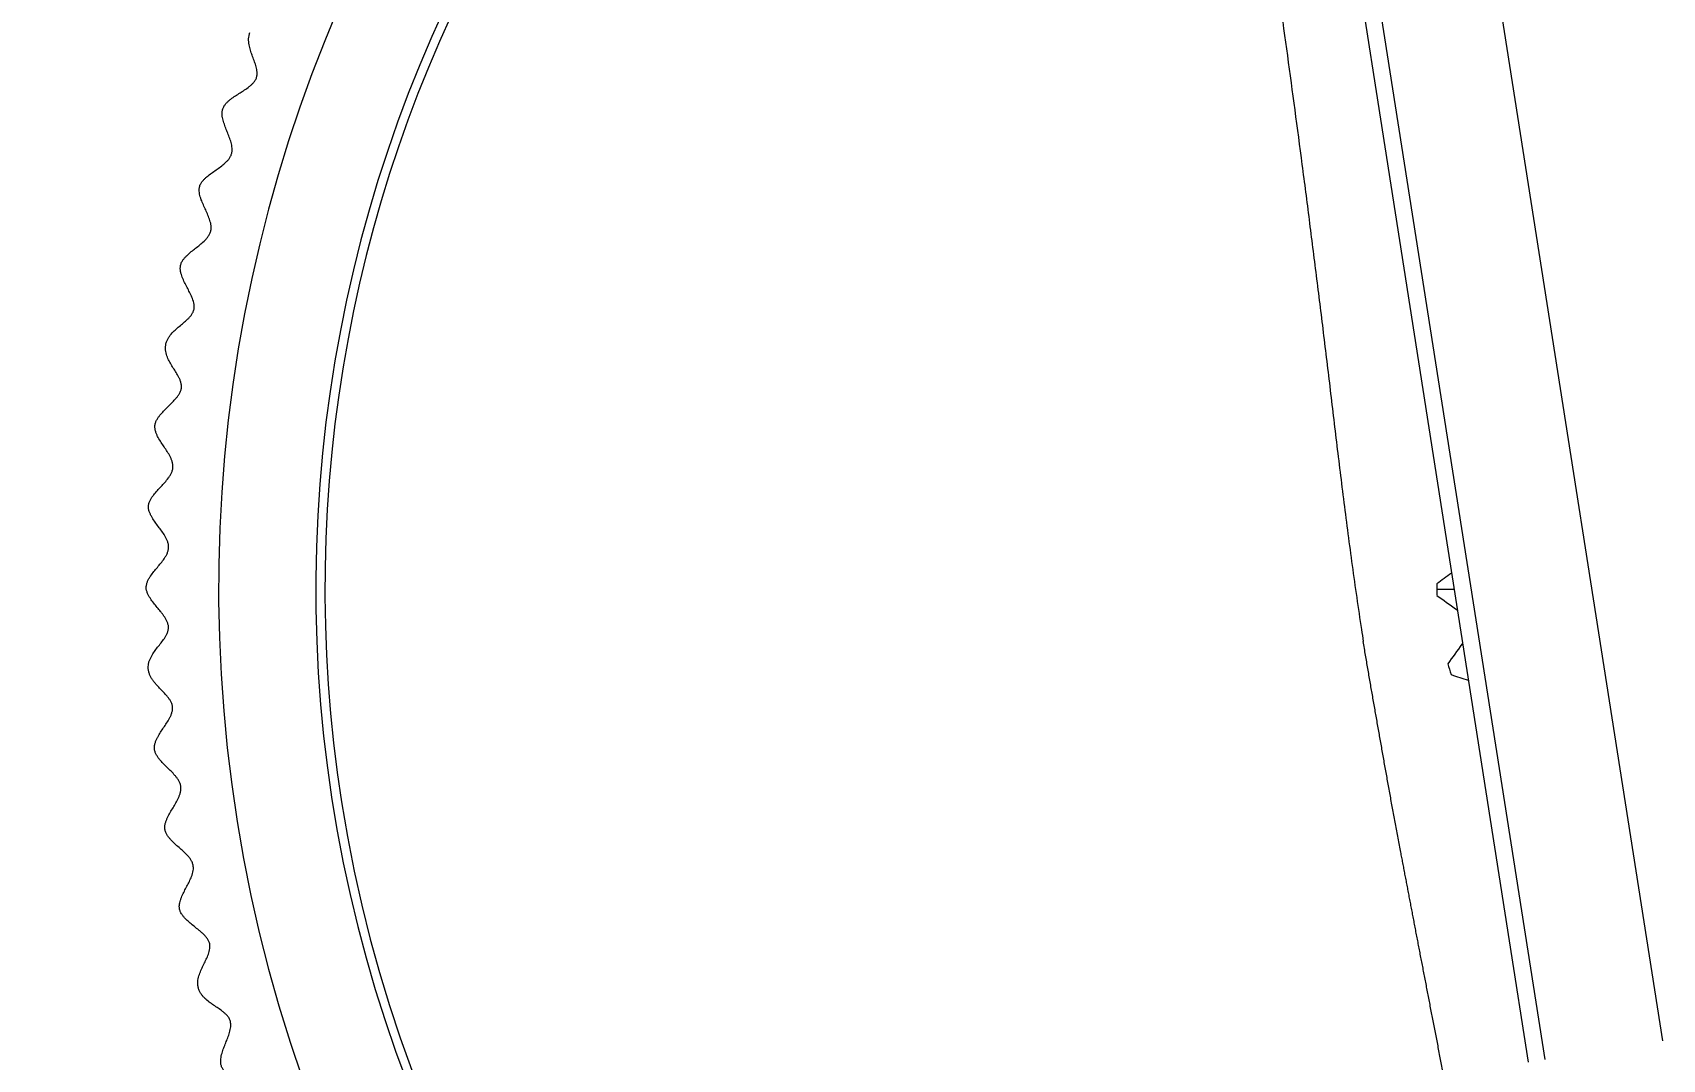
# Model space of a CAD drawing. Header units: millimetres. Extents: x -6909 to -4533, y -2578 to 782.
# Drawn here: x -4988 to -4963.97, y -1373.61 to -1358.47 of the extents above; entities that cross this region are included whole.
import ezdxf

# ---------------------------------------------------------------- set-up
doc = ezdxf.new("R2010")
doc.units = ezdxf.units.MM
doc.styles.get("Standard").update_dxf_attribs({"font": 'arial.ttf'})
doc.dimstyles.get("Standard").update_dxf_attribs({"dimtxt": 16, "dimasz": 16, "dimexe": 0.18, "dimexo": 0.0625, "dimgap": 3.5, "dimtad": 0, "dimdec": 1, "dimdsep": 46, "dimtxsty": 'Standard', "dimcen": 0.09, "dimclrd": 3, "dimclre": 3, "dimclrt": 3, "dimadec": 0, "dimazin": 0, "dimtfac": 1, "dimtdec": 1, "dimtofl": 0, "dimtmove": 0, "dimatfit": 3, "dimfxl": 1, "dimtolj": 1, "dimtzin": 0, "dimarcsym": 0})

# ---------------------------------------------------------------- blocks, each defined once
blk = doc.blocks.new('*D158')
at = {"color": 3, "lineweight": -2, "transparency": 16777216}
for p, q in [((-5035.062, -1373.323), (-5035.062, -1298.956)), ((-4902, -1393.622), (-4902, -1298.956)), ((-5035.062, -1299.136), (-5051.062, -1299.136)), ((-4918, -1299.136), (-5019.062, -1299.136))]:
    blk.add_line(p, q, dxfattribs=at)
at = {"color": 3, "lineweight": 18, "transparency": 16777216}
for points in [[(-5019.062, -1296.47), (-5019.062, -1301.803), (-5035.062, -1299.136)], [(-4918, -1296.47), (-4918, -1301.803), (-4902, -1299.136)]]:
    blk.add_solid(points, dxfattribs=at)
at = {"layer": 'Defpoints', "color": 0, "lineweight": 18, "transparency": 16777216}
for p in [(-4902, -1299.136), (-5035.062, -1373.386), (-4902, -1393.684)]:
    blk.add_point(p, dxfattribs=at)
at = {"color": 3, "lineweight": 18, "transparency": 16777216, "insert": (-5079.26, -1299.136), "char_height": 16, "attachment_point": 5}
blk.add_mtext('\\A1;133.1', dxfattribs=at)

msp = doc.modelspace()

# ---------------------------------------------------------------- linework, layer by layer
at = {"linetype": 'Continuous', "lineweight": 18}
for p, q in [((-4967.849, -1348.64), (-4963.975, -1373.338)), ((-4969.576, -1350.534), (-4965.951, -1373.648))]:
    msp.add_line(p, q, dxfattribs=at)
at = {"linetype": 'Continuous', "lineweight": 13}
for p, q in [((-4965.704, -1373.609), (-4969.329, -1350.496)), ((-4967.043, -1366.684), (-4967.3, -1366.684))]:
    msp.add_line(p, q, dxfattribs=at)
at = {"linetype": 'Continuous', "lineweight": 18}
for radius, start, end in [(21.75, 290.914, 104.914), (21.75, 104.914, 284.9124), (3.8, 178.7306, 180), (3.8, 180, 181.2694), (3.8, 196.7306, 199.2694)]:
    msp.add_arc((-4963.5, -1366.684), radius, start, end, dxfattribs=at)
at = {"linetype": 'Continuous', "lineweight": 13}
for radius, start, end in [(20.32, 112.0882, 278.914), (20.187, 112.0882, 188.914), (20.187, 188.914, 278.914)]:
    msp.add_arc((-4963.5, -1366.684), radius, start, end, dxfattribs=at)
at = {"linetype": 'Continuous', "lineweight": 18}
for points, knots in [([(-4965.527, -972.496), (-4965.525, -978.855), (-4965.381, -991.058), (-4964.772, -1008.622), (-4963.886, -1024.715), (-4962.81, -1039.416), (-4961.616, -1052.784), (-4960.368, -1064.87), (-4959.115, -1075.714), (-4957.793, -1086.218), (-4956.45, -1096.091), (-4955.149, -1105.05), (-4954.123, -1111.794), (-4953.38, -1116.523), (-4952.884, -1119.626), (-4952.484, -1122.097), (-4952.079, -1124.57), (-4951.597, -1127.476), (-4951.033, -1130.83), (-4950.384, -1134.629), (-4949.48, -1139.837), (-4948.286, -1146.553), (-4946.792, -1154.721), (-4945.172, -1163.347), (-4942.59, -1176.769), (-4938.861, -1195.43), (-4933.823, -1219.79), (-4929.131, -1242.149), (-4925.068, -1261.658), (-4921.87, -1277.241), (-4918.955, -1291.759), (-4916.346, -1305.107), (-4913.846, -1318.304), (-4911.516, -1331.073), (-4909.339, -1343.546), (-4907.56, -1354.213), (-4906.031, -1363.786), (-4904.615, -1373.024), (-4903.108, -1383.359), (-4901.468, -1395.35), (-4899.735, -1409.109), (-4897.972, -1424.713), (-4896.285, -1441.936), (-4894.804, -1460.262), (-4893.617, -1479.063), (-4892.77, -1497.949), (-4892.293, -1516.749), (-4892.219, -1533.792), (-4892.467, -1548.981), (-4892.942, -1562.292), (-4893.675, -1575.109), (-4894.638, -1586.947), (-4895.753, -1597.353), (-4896.907, -1606.053), (-4898.017, -1613.147), (-4898.94, -1618.319), (-4899.719, -1622.302), (-4900.531, -1626.175), (-4901.558, -1630.627), (-4902.868, -1635.672), (-4904.35, -1640.659), (-4905.972, -1645.297), (-4907.702, -1649.441), (-4909.399, -1652.768), (-4911.034, -1655.357), (-4912.231, -1656.904), (-4913.116, -1657.883), (-4913.839, -1658.592), (-4914.667, -1659.291), (-4915.668, -1659.96), (-4916.871, -1660.495), (-4917.776, -1660.638), (-4918.268, -1660.631)], [0, 0, 0, 0, 0.023949, 0.046088, 0.066568, 0.085487, 0.102899, 0.118833, 0.133296, 0.146286, 0.161296, 0.173638, 0.183277, 0.189363, 0.193434, 0.196311, 0.199768, 0.203866, 0.208609, 0.214, 0.220043, 0.230866, 0.24285, 0.255367, 0.268416, 0.301651, 0.337949, 0.377291, 0.402024, 0.425345, 0.446808, 0.466397, 0.484104, 0.504442, 0.52165, 0.537532, 0.549697, 0.561909, 0.576088, 0.59245, 0.611004, 0.631769, 0.654783, 0.678867, 0.702998, 0.727014, 0.750761, 0.774103, 0.791274, 0.808115, 0.824602, 0.840354, 0.854136, 0.865939, 0.87583, 0.883885, 0.888271, 0.89344, 0.901445, 0.909195, 0.918304, 0.927584, 0.93574, 0.945044, 0.952742, 0.959792, 0.963396, 0.967055, 0.971842, 0.978918, 0.988288, 1, 1, 1, 1]), ([(-4986.035, -1363.081), (-4986.033, -1363.064), (-4986.029, -1363.049), (-4986.021, -1363.027), (-4986.018, -1363.019), (-4986.012, -1363.005), (-4986.008, -1362.998), (-4985.997, -1362.977), (-4985.989, -1362.965), (-4985.973, -1362.941), (-4985.964, -1362.929), (-4985.936, -1362.896), (-4985.916, -1362.877), (-4985.876, -1362.839), (-4985.855, -1362.822), (-4985.814, -1362.787), (-4985.793, -1362.77), (-4985.752, -1362.735), (-4985.731, -1362.718), (-4985.702, -1362.689), (-4985.692, -1362.679), (-4985.673, -1362.658), (-4985.664, -1362.646), (-4985.646, -1362.622), (-4985.639, -1362.61), (-4985.629, -1362.589), (-4985.626, -1362.581), (-4985.621, -1362.566), (-4985.619, -1362.558), (-4985.616, -1362.543), (-4985.615, -1362.535), (-4985.614, -1362.519), (-4985.614, -1362.511), (-4985.616, -1362.487), (-4985.618, -1362.472), (-4985.625, -1362.443), (-4985.629, -1362.429), (-4985.638, -1362.402), (-4985.643, -1362.389), (-4985.653, -1362.363), (-4985.659, -1362.351), (-4985.671, -1362.326), (-4985.677, -1362.313), (-4985.695, -1362.277), (-4985.707, -1362.253), (-4985.732, -1362.205), (-4985.745, -1362.181), (-4985.769, -1362.132), (-4985.78, -1362.107), (-4985.795, -1362.068), (-4985.8, -1362.054), (-4985.806, -1362.034), (-4985.808, -1362.027), (-4985.812, -1362.013), (-4985.814, -1362.005), (-4985.818, -1361.983), (-4985.82, -1361.968), (-4985.82, -1361.937), (-4985.819, -1361.921), (-4985.814, -1361.897), (-4985.812, -1361.889), (-4985.806, -1361.875), (-4985.803, -1361.867), (-4985.793, -1361.846), (-4985.785, -1361.833), (-4985.768, -1361.809), (-4985.758, -1361.798), (-4985.739, -1361.777), (-4985.729, -1361.767), (-4985.699, -1361.738), (-4985.679, -1361.72), (-4985.637, -1361.686), (-4985.616, -1361.669), (-4985.574, -1361.636), (-4985.552, -1361.62), (-4985.511, -1361.586), (-4985.49, -1361.568), (-4985.46, -1361.54), (-4985.45, -1361.53), (-4985.431, -1361.509), (-4985.422, -1361.497), (-4985.409, -1361.479), (-4985.404, -1361.473), (-4985.396, -1361.46), (-4985.388, -1361.446), (-4985.382, -1361.432), (-4985.376, -1361.417), (-4985.373, -1361.409), (-4985.369, -1361.393), (-4985.368, -1361.385), (-4985.366, -1361.369), (-4985.365, -1361.361), (-4985.365, -1361.345), (-4985.365, -1361.338), (-4985.366, -1361.322), (-4985.367, -1361.314), (-4985.37, -1361.292), (-4985.373, -1361.277), (-4985.381, -1361.249), (-4985.385, -1361.236), (-4985.399, -1361.196), (-4985.409, -1361.17), (-4985.431, -1361.119), (-4985.442, -1361.094), (-4985.465, -1361.045), (-4985.477, -1361.02), (-4985.499, -1360.969), (-4985.509, -1360.944), (-4985.523, -1360.903), (-4985.527, -1360.89), (-4985.534, -1360.862), (-4985.537, -1360.847), (-4985.541, -1360.817), (-4985.542, -1360.802), (-4985.541, -1360.778), (-4985.54, -1360.77), (-4985.538, -1360.754), (-4985.536, -1360.746), (-4985.531, -1360.731), (-4985.528, -1360.723), (-4985.521, -1360.708), (-4985.518, -1360.701), (-4985.51, -1360.688), (-4985.505, -1360.681), (-4985.496, -1360.669), (-4985.492, -1360.663), (-4985.477, -1360.646), (-4985.467, -1360.635), (-4985.446, -1360.615), (-4985.436, -1360.606), (-4985.404, -1360.579), (-4985.382, -1360.562), (-4985.338, -1360.53), (-4985.315, -1360.514), (-4985.271, -1360.483), (-4985.248, -1360.467), (-4985.204, -1360.434), (-4985.183, -1360.417), (-4985.151, -1360.389), (-4985.141, -1360.379), (-4985.126, -1360.363), (-4985.121, -1360.358), (-4985.111, -1360.346), (-4985.106, -1360.34), (-4985.097, -1360.328), (-4985.093, -1360.322), (-4985.085, -1360.309), (-4985.081, -1360.302), (-4985.074, -1360.287), (-4985.07, -1360.28), (-4985.065, -1360.265), (-4985.063, -1360.257), (-4985.059, -1360.241), (-4985.058, -1360.234), (-4985.056, -1360.218), (-4985.056, -1360.21), (-4985.055, -1360.187), (-4985.056, -1360.172), (-4985.06, -1360.142), (-4985.063, -1360.128), (-4985.07, -1360.1), (-4985.073, -1360.086), (-4985.085, -1360.046), (-4985.095, -1360.02), (-4985.114, -1359.97), (-4985.124, -1359.945), (-4985.144, -1359.895), (-4985.154, -1359.869), (-4985.173, -1359.818), (-4985.182, -1359.792), (-4985.192, -1359.752), (-4985.196, -1359.738), (-4985.2, -1359.717), (-4985.201, -1359.71), (-4985.202, -1359.695), (-4985.203, -1359.687), (-4985.204, -1359.672), (-4985.204, -1359.665), (-4985.204, -1359.649), (-4985.203, -1359.641), (-4985.201, -1359.626), (-4985.199, -1359.618), (-4985.195, -1359.603), (-4985.193, -1359.595), (-4985.187, -1359.58), (-4985.183, -1359.573), (-4985.175, -1359.559), (-4985.171, -1359.552), (-4985.158, -1359.533), (-4985.149, -1359.522), (-4985.128, -1359.5), (-4985.118, -1359.49), (-4985.096, -1359.471), (-4985.086, -1359.462), (-4985.053, -1359.437), (-4985.03, -1359.422), (-4984.985, -1359.392), (-4984.962, -1359.377), (-4984.917, -1359.348), (-4984.894, -1359.334), (-4984.849, -1359.304), (-4984.826, -1359.288), (-4984.793, -1359.262), (-4984.783, -1359.253), (-4984.762, -1359.234), (-4984.751, -1359.224), (-4984.737, -1359.207), (-4984.732, -1359.201), (-4984.723, -1359.189), (-4984.718, -1359.182), (-4984.71, -1359.169), (-4984.707, -1359.162), (-4984.7, -1359.147), (-4984.697, -1359.14), (-4984.693, -1359.125), (-4984.691, -1359.117), (-4984.689, -1359.101), (-4984.688, -1359.094), (-4984.688, -1359.078), (-4984.688, -1359.071), (-4984.688, -1359.056), (-4984.689, -1359.049), (-4984.692, -1359.027), (-4984.694, -1359.013), (-4984.7, -1358.986), (-4984.704, -1358.973), (-4984.715, -1358.934), (-4984.724, -1358.909), (-4984.742, -1358.859), (-4984.752, -1358.834), (-4984.77, -1358.784), (-4984.778, -1358.758), (-4984.794, -1358.706), (-4984.801, -1358.68), (-4984.808, -1358.638), (-4984.81, -1358.624), (-4984.812, -1358.595), (-4984.813, -1358.58), (-4984.811, -1358.55), (-4984.81, -1358.535), (-4984.804, -1358.504), (-4984.799, -1358.489), (-4984.794, -1358.474)], [0, 0, 0, 0, 0.007812, 0.007812, 0.011719, 0.011719, 0.015625, 0.015625, 0.023437, 0.023437, 0.03125, 0.03125, 0.046875, 0.046875, 0.0625, 0.0625, 0.078125, 0.078125, 0.09375, 0.09375, 0.101562, 0.101562, 0.109375, 0.109375, 0.117187, 0.117187, 0.121094, 0.121094, 0.125, 0.125, 0.128906, 0.128906, 0.132812, 0.132812, 0.140625, 0.140625, 0.148437, 0.148437, 0.15625, 0.15625, 0.164062, 0.164062, 0.171875, 0.171875, 0.1875, 0.1875, 0.203125, 0.203125, 0.21875, 0.21875, 0.226562, 0.226562, 0.230469, 0.230469, 0.234375, 0.234375, 0.242187, 0.242187, 0.25, 0.25, 0.253906, 0.253906, 0.257812, 0.257812, 0.265625, 0.265625, 0.273437, 0.273437, 0.28125, 0.28125, 0.296875, 0.296875, 0.3125, 0.3125, 0.328125, 0.328125, 0.34375, 0.34375, 0.351562, 0.351562, 0.359375, 0.359375, 0.363281, 0.363281, 0.367187, 0.371094, 0.371094, 0.375, 0.375, 0.378906, 0.378906, 0.382812, 0.382812, 0.386719, 0.386719, 0.390625, 0.390625, 0.398437, 0.398437, 0.40625, 0.40625, 0.421875, 0.421875, 0.4375, 0.4375, 0.453125, 0.453125, 0.46875, 0.46875, 0.476562, 0.476562, 0.484375, 0.484375, 0.492187, 0.492187, 0.496094, 0.496094, 0.5, 0.5, 0.503906, 0.503906, 0.507812, 0.507812, 0.511719, 0.511719, 0.515625, 0.515625, 0.523437, 0.523437, 0.53125, 0.53125, 0.546875, 0.546875, 0.5625, 0.5625, 0.578125, 0.578125, 0.59375, 0.59375, 0.601562, 0.601562, 0.605469, 0.605469, 0.609375, 0.609375, 0.613281, 0.613281, 0.617187, 0.617187, 0.621094, 0.621094, 0.625, 0.625, 0.628906, 0.628906, 0.632812, 0.632812, 0.640625, 0.640625, 0.648437, 0.648437, 0.65625, 0.65625, 0.671875, 0.671875, 0.6875, 0.6875, 0.703125, 0.703125, 0.71875, 0.71875, 0.726562, 0.726562, 0.730469, 0.730469, 0.734375, 0.734375, 0.738281, 0.738281, 0.742187, 0.742187, 0.746094, 0.746094, 0.75, 0.75, 0.753906, 0.753906, 0.757812, 0.757812, 0.765625, 0.765625, 0.773437, 0.773437, 0.78125, 0.78125, 0.796875, 0.796875, 0.8125, 0.8125, 0.828125, 0.828125, 0.84375, 0.84375, 0.851562, 0.851562, 0.859375, 0.859375, 0.863281, 0.863281, 0.867187, 0.867187, 0.871094, 0.871094, 0.875, 0.875, 0.878906, 0.878906, 0.882812, 0.882812, 0.886719, 0.886719, 0.890625, 0.890625, 0.898437, 0.898437, 0.90625, 0.90625, 0.921875, 0.921875, 0.9375, 0.9375, 0.953125, 0.953125, 0.96875, 0.96875, 0.976562, 0.976562, 0.984375, 0.984375, 0.992187, 0.992187, 1, 1, 1, 1]), ([(-4986.292, -1367.845), (-4986.293, -1367.828), (-4986.292, -1367.812), (-4986.289, -1367.789), (-4986.288, -1367.781), (-4986.285, -1367.766), (-4986.283, -1367.758), (-4986.277, -1367.736), (-4986.271, -1367.722), (-4986.26, -1367.695), (-4986.253, -1367.682), (-4986.233, -1367.644), (-4986.218, -1367.62), (-4986.186, -1367.576), (-4986.17, -1367.554), (-4986.137, -1367.512), (-4986.12, -1367.491), (-4986.087, -1367.448), (-4986.07, -1367.426), (-4986.047, -1367.392), (-4986.04, -1367.38), (-4986.025, -1367.355), (-4986.019, -1367.343), (-4986.007, -1367.316), (-4986.002, -1367.301), (-4985.997, -1367.279), (-4985.995, -1367.271), (-4985.994, -1367.255), (-4985.993, -1367.247), (-4985.994, -1367.231), (-4985.994, -1367.223), (-4985.997, -1367.207), (-4985.999, -1367.2), (-4986.005, -1367.177), (-4986.01, -1367.163), (-4986.023, -1367.136), (-4986.03, -1367.123), (-4986.044, -1367.099), (-4986.052, -1367.087), (-4986.068, -1367.064), (-4986.076, -1367.053), (-4986.092, -1367.03), (-4986.101, -1367.02), (-4986.126, -1366.988), (-4986.143, -1366.967), (-4986.178, -1366.925), (-4986.195, -1366.904), (-4986.229, -1366.861), (-4986.245, -1366.839), (-4986.268, -1366.804), (-4986.275, -1366.792), (-4986.286, -1366.773), (-4986.289, -1366.767), (-4986.296, -1366.753), (-4986.299, -1366.747), (-4986.307, -1366.726), (-4986.312, -1366.712), (-4986.32, -1366.681), (-4986.322, -1366.665), (-4986.322, -1366.641), (-4986.321, -1366.633), (-4986.319, -1366.617), (-4986.317, -1366.61), (-4986.312, -1366.587), (-4986.307, -1366.573), (-4986.295, -1366.545), (-4986.288, -1366.532), (-4986.274, -1366.508), (-4986.266, -1366.496), (-4986.243, -1366.461), (-4986.226, -1366.44), (-4986.193, -1366.398), (-4986.175, -1366.377), (-4986.141, -1366.336), (-4986.124, -1366.316), (-4986.09, -1366.273), (-4986.073, -1366.252), (-4986.05, -1366.218), (-4986.042, -1366.206), (-4986.028, -1366.181), (-4986.021, -1366.169), (-4986.012, -1366.148), (-4986.009, -1366.141), (-4986.004, -1366.126), (-4985.999, -1366.112), (-4985.995, -1366.096), (-4985.993, -1366.08), (-4985.992, -1366.072), (-4985.991, -1366.056), (-4985.992, -1366.048), (-4985.993, -1366.031), (-4985.994, -1366.023), (-4985.997, -1366.008), (-4985.999, -1366), (-4986.003, -1365.985), (-4986.006, -1365.978), (-4986.014, -1365.957), (-4986.02, -1365.943), (-4986.033, -1365.917), (-4986.04, -1365.905), (-4986.061, -1365.868), (-4986.077, -1365.845), (-4986.109, -1365.8), (-4986.125, -1365.779), (-4986.158, -1365.735), (-4986.174, -1365.713), (-4986.206, -1365.668), (-4986.222, -1365.645), (-4986.243, -1365.609), (-4986.25, -1365.596), (-4986.263, -1365.57), (-4986.269, -1365.556), (-4986.279, -1365.528), (-4986.284, -1365.513), (-4986.287, -1365.489), (-4986.288, -1365.481), (-4986.289, -1365.465), (-4986.289, -1365.457), (-4986.287, -1365.441), (-4986.286, -1365.433), (-4986.283, -1365.417), (-4986.28, -1365.41), (-4986.275, -1365.395), (-4986.272, -1365.388), (-4986.266, -1365.374), (-4986.263, -1365.367), (-4986.253, -1365.347), (-4986.245, -1365.335), (-4986.229, -1365.311), (-4986.22, -1365.299), (-4986.194, -1365.266), (-4986.176, -1365.245), (-4986.14, -1365.205), (-4986.121, -1365.185), (-4986.084, -1365.145), (-4986.066, -1365.125), (-4986.03, -1365.084), (-4986.012, -1365.062), (-4985.987, -1365.028), (-4985.979, -1365.016), (-4985.967, -1364.997), (-4985.964, -1364.991), (-4985.956, -1364.978), (-4985.953, -1364.971), (-4985.947, -1364.957), (-4985.944, -1364.95), (-4985.938, -1364.936), (-4985.936, -1364.928), (-4985.932, -1364.913), (-4985.931, -1364.905), (-4985.928, -1364.889), (-4985.928, -1364.881), (-4985.927, -1364.865), (-4985.928, -1364.857), (-4985.929, -1364.841), (-4985.931, -1364.833), (-4985.935, -1364.81), (-4985.939, -1364.796), (-4985.949, -1364.768), (-4985.955, -1364.754), (-4985.967, -1364.728), (-4985.974, -1364.716), (-4985.994, -1364.679), (-4986.008, -1364.656), (-4986.038, -1364.61), (-4986.053, -1364.588), (-4986.083, -1364.543), (-4986.098, -1364.52), (-4986.127, -1364.474), (-4986.141, -1364.451), (-4986.16, -1364.413), (-4986.166, -1364.401), (-4986.174, -1364.381), (-4986.177, -1364.374), (-4986.181, -1364.36), (-4986.184, -1364.353), (-4986.188, -1364.338), (-4986.189, -1364.331), (-4986.192, -1364.315), (-4986.193, -1364.308), (-4986.194, -1364.292), (-4986.194, -1364.284), (-4986.194, -1364.268), (-4986.193, -1364.26), (-4986.19, -1364.244), (-4986.188, -1364.236), (-4986.183, -1364.221), (-4986.181, -1364.214), (-4986.172, -1364.192), (-4986.165, -1364.179), (-4986.149, -1364.154), (-4986.141, -1364.142), (-4986.124, -1364.119), (-4986.115, -1364.108), (-4986.088, -1364.076), (-4986.07, -1364.057), (-4986.032, -1364.018), (-4986.013, -1363.999), (-4985.974, -1363.962), (-4985.955, -1363.943), (-4985.917, -1363.904), (-4985.898, -1363.884), (-4985.871, -1363.852), (-4985.863, -1363.841), (-4985.846, -1363.817), (-4985.838, -1363.805), (-4985.827, -1363.786), (-4985.824, -1363.779), (-4985.817, -1363.765), (-4985.814, -1363.758), (-4985.809, -1363.743), (-4985.807, -1363.735), (-4985.804, -1363.72), (-4985.803, -1363.712), (-4985.802, -1363.696), (-4985.802, -1363.688), (-4985.803, -1363.672), (-4985.804, -1363.665), (-4985.806, -1363.65), (-4985.808, -1363.642), (-4985.811, -1363.628), (-4985.814, -1363.621), (-4985.821, -1363.601), (-4985.826, -1363.588), (-4985.838, -1363.562), (-4985.844, -1363.55), (-4985.863, -1363.514), (-4985.877, -1363.491), (-4985.905, -1363.446), (-4985.919, -1363.424), (-4985.947, -1363.378), (-4985.961, -1363.355), (-4985.987, -1363.308), (-4985.999, -1363.283), (-4986.015, -1363.244), (-4986.02, -1363.231), (-4986.028, -1363.203), (-4986.032, -1363.188), (-4986.037, -1363.159), (-4986.038, -1363.143), (-4986.039, -1363.112), (-4986.038, -1363.096), (-4986.035, -1363.081)], [0, 0, 0, 0, 0.007812, 0.007812, 0.011719, 0.011719, 0.015625, 0.015625, 0.023437, 0.023437, 0.03125, 0.03125, 0.046875, 0.046875, 0.0625, 0.0625, 0.078125, 0.078125, 0.09375, 0.09375, 0.101562, 0.101562, 0.109375, 0.109375, 0.117187, 0.117187, 0.121094, 0.121094, 0.125, 0.125, 0.128906, 0.128906, 0.132812, 0.132812, 0.140625, 0.140625, 0.148437, 0.148437, 0.15625, 0.15625, 0.164062, 0.164062, 0.171875, 0.171875, 0.1875, 0.1875, 0.203125, 0.203125, 0.21875, 0.21875, 0.226562, 0.226562, 0.230469, 0.230469, 0.234375, 0.234375, 0.242187, 0.242187, 0.25, 0.25, 0.253906, 0.253906, 0.257812, 0.257812, 0.265625, 0.265625, 0.273437, 0.273437, 0.28125, 0.28125, 0.296875, 0.296875, 0.3125, 0.3125, 0.328125, 0.328125, 0.34375, 0.34375, 0.351562, 0.351562, 0.359375, 0.359375, 0.363281, 0.363281, 0.367187, 0.371094, 0.371094, 0.375, 0.375, 0.378906, 0.378906, 0.382812, 0.382812, 0.386719, 0.386719, 0.390625, 0.390625, 0.398437, 0.398437, 0.40625, 0.40625, 0.421875, 0.421875, 0.4375, 0.4375, 0.453125, 0.453125, 0.46875, 0.46875, 0.476562, 0.476562, 0.484375, 0.484375, 0.492187, 0.492187, 0.496094, 0.496094, 0.5, 0.5, 0.503906, 0.503906, 0.507812, 0.507812, 0.511719, 0.511719, 0.515625, 0.515625, 0.523437, 0.523437, 0.53125, 0.53125, 0.546875, 0.546875, 0.5625, 0.5625, 0.578125, 0.578125, 0.59375, 0.59375, 0.601562, 0.601562, 0.605469, 0.605469, 0.609375, 0.609375, 0.613281, 0.613281, 0.617187, 0.617187, 0.621094, 0.621094, 0.625, 0.625, 0.628906, 0.628906, 0.632812, 0.632812, 0.640625, 0.640625, 0.648437, 0.648437, 0.65625, 0.65625, 0.671875, 0.671875, 0.6875, 0.6875, 0.703125, 0.703125, 0.71875, 0.71875, 0.726562, 0.726562, 0.730469, 0.730469, 0.734375, 0.734375, 0.738281, 0.738281, 0.742187, 0.742187, 0.746094, 0.746094, 0.75, 0.75, 0.753906, 0.753906, 0.757812, 0.757812, 0.765625, 0.765625, 0.773437, 0.773437, 0.78125, 0.78125, 0.796875, 0.796875, 0.8125, 0.8125, 0.828125, 0.828125, 0.84375, 0.84375, 0.851562, 0.851562, 0.859375, 0.859375, 0.863281, 0.863281, 0.867187, 0.867187, 0.871094, 0.871094, 0.875, 0.875, 0.878906, 0.878906, 0.882812, 0.882812, 0.886719, 0.886719, 0.890625, 0.890625, 0.898437, 0.898437, 0.90625, 0.90625, 0.921875, 0.921875, 0.9375, 0.9375, 0.953125, 0.953125, 0.96875, 0.96875, 0.976562, 0.976562, 0.984375, 0.984375, 0.992187, 0.992187, 1, 1, 1, 1]), ([(-4967.299, -1366.769), (-4967.204, -1366.838), (-4967.107, -1366.908), (-4967.006, -1366.982), (-4967.002, -1366.984), (-4966.998, -1366.987)], [0, 0, 0, 0, 0.961452, 0.961452, 1, 1, 1, 1]), ([(-4966.921, -1367.478), (-4966.924, -1367.482), (-4966.927, -1367.485), (-4967, -1367.586), (-4967.07, -1367.683), (-4967.139, -1367.778)], [0, 0, 0, 0, 0.035855, 0.035855, 1, 1, 1, 1]), ([(-4985.553, -1372.558), (-4985.557, -1372.542), (-4985.56, -1372.526), (-4985.562, -1372.503), (-4985.562, -1372.495), (-4985.562, -1372.479), (-4985.562, -1372.471), (-4985.56, -1372.449), (-4985.558, -1372.434), (-4985.552, -1372.405), (-4985.549, -1372.391), (-4985.537, -1372.349), (-4985.527, -1372.323), (-4985.505, -1372.273), (-4985.494, -1372.249), (-4985.47, -1372.2), (-4985.458, -1372.176), (-4985.435, -1372.128), (-4985.423, -1372.103), (-4985.407, -1372.065), (-4985.403, -1372.052), (-4985.394, -1372.025), (-4985.39, -1372.011), (-4985.384, -1371.982), (-4985.382, -1371.967), (-4985.382, -1371.944), (-4985.382, -1371.936), (-4985.383, -1371.92), (-4985.385, -1371.912), (-4985.388, -1371.897), (-4985.391, -1371.889), (-4985.396, -1371.874), (-4985.4, -1371.867), (-4985.41, -1371.846), (-4985.419, -1371.833), (-4985.436, -1371.809), (-4985.446, -1371.798), (-4985.465, -1371.777), (-4985.475, -1371.767), (-4985.495, -1371.748), (-4985.505, -1371.739), (-4985.526, -1371.721), (-4985.537, -1371.712), (-4985.568, -1371.686), (-4985.589, -1371.669), (-4985.632, -1371.635), (-4985.653, -1371.618), (-4985.694, -1371.583), (-4985.715, -1371.565), (-4985.745, -1371.536), (-4985.755, -1371.526), (-4985.769, -1371.509), (-4985.773, -1371.504), (-4985.782, -1371.492), (-4985.787, -1371.486), (-4985.8, -1371.468), (-4985.808, -1371.455), (-4985.818, -1371.434), (-4985.821, -1371.427), (-4985.826, -1371.412), (-4985.828, -1371.404), (-4985.832, -1371.388), (-4985.833, -1371.38), (-4985.834, -1371.365), (-4985.834, -1371.357), (-4985.834, -1371.341), (-4985.833, -1371.333), (-4985.831, -1371.318), (-4985.83, -1371.311), (-4985.826, -1371.289), (-4985.822, -1371.275), (-4985.813, -1371.248), (-4985.808, -1371.234), (-4985.793, -1371.196), (-4985.781, -1371.171), (-4985.757, -1371.123), (-4985.744, -1371.1), (-4985.719, -1371.052), (-4985.707, -1371.029), (-4985.682, -1370.981), (-4985.671, -1370.956), (-4985.655, -1370.918), (-4985.65, -1370.905), (-4985.641, -1370.878), (-4985.637, -1370.864), (-4985.63, -1370.835), (-4985.628, -1370.819), (-4985.626, -1370.796), (-4985.626, -1370.788), (-4985.627, -1370.772), (-4985.628, -1370.764), (-4985.63, -1370.748), (-4985.632, -1370.74), (-4985.636, -1370.724), (-4985.639, -1370.717), (-4985.645, -1370.702), (-4985.649, -1370.695), (-4985.656, -1370.681), (-4985.66, -1370.675), (-4985.672, -1370.655), (-4985.68, -1370.643), (-4985.698, -1370.62), (-4985.708, -1370.61), (-4985.736, -1370.578), (-4985.756, -1370.559), (-4985.797, -1370.522), (-4985.817, -1370.504), (-4985.859, -1370.468), (-4985.879, -1370.45), (-4985.92, -1370.413), (-4985.94, -1370.393), (-4985.968, -1370.362), (-4985.978, -1370.352), (-4985.996, -1370.329), (-4986.005, -1370.317), (-4986.021, -1370.291), (-4986.028, -1370.278), (-4986.037, -1370.256), (-4986.04, -1370.248), (-4986.044, -1370.233), (-4986.045, -1370.225), (-4986.048, -1370.209), (-4986.048, -1370.201), (-4986.048, -1370.185), (-4986.048, -1370.177), (-4986.046, -1370.161), (-4986.045, -1370.153), (-4986.042, -1370.138), (-4986.04, -1370.131), (-4986.034, -1370.11), (-4986.029, -1370.096), (-4986.019, -1370.069), (-4986.013, -1370.056), (-4985.995, -1370.018), (-4985.981, -1369.994), (-4985.954, -1369.946), (-4985.94, -1369.923), (-4985.912, -1369.876), (-4985.898, -1369.853), (-4985.871, -1369.805), (-4985.858, -1369.781), (-4985.841, -1369.742), (-4985.836, -1369.729), (-4985.828, -1369.708), (-4985.826, -1369.701), (-4985.821, -1369.687), (-4985.819, -1369.68), (-4985.816, -1369.665), (-4985.815, -1369.658), (-4985.812, -1369.642), (-4985.811, -1369.635), (-4985.81, -1369.619), (-4985.81, -1369.611), (-4985.811, -1369.595), (-4985.812, -1369.587), (-4985.816, -1369.563), (-4985.821, -1369.548), (-4985.833, -1369.519), (-4985.84, -1369.505), (-4985.855, -1369.48), (-4985.864, -1369.468), (-4985.881, -1369.445), (-4985.89, -1369.434), (-4985.917, -1369.402), (-4985.936, -1369.382), (-4985.974, -1369.344), (-4985.994, -1369.325), (-4986.032, -1369.287), (-4986.052, -1369.268), (-4986.09, -1369.23), (-4986.108, -1369.209), (-4986.135, -1369.177), (-4986.143, -1369.166), (-4986.155, -1369.148), (-4986.159, -1369.142), (-4986.167, -1369.13), (-4986.171, -1369.123), (-4986.181, -1369.103), (-4986.187, -1369.089), (-4986.195, -1369.066), (-4986.197, -1369.059), (-4986.199, -1369.043), (-4986.2, -1369.035), (-4986.201, -1369.019), (-4986.201, -1369.011), (-4986.2, -1368.995), (-4986.199, -1368.988), (-4986.195, -1368.965), (-4986.191, -1368.95), (-4986.182, -1368.922), (-4986.177, -1368.908), (-4986.165, -1368.882), (-4986.159, -1368.87), (-4986.139, -1368.833), (-4986.125, -1368.81), (-4986.096, -1368.764), (-4986.081, -1368.742), (-4986.051, -1368.697), (-4986.036, -1368.674), (-4986.007, -1368.629), (-4985.993, -1368.605), (-4985.973, -1368.568), (-4985.967, -1368.556), (-4985.955, -1368.53), (-4985.95, -1368.517), (-4985.943, -1368.496), (-4985.941, -1368.489), (-4985.938, -1368.474), (-4985.936, -1368.466), (-4985.934, -1368.451), (-4985.933, -1368.443), (-4985.933, -1368.431), (-4985.933, -1368.427), (-4985.933, -1368.419), (-4985.934, -1368.415), (-4985.936, -1368.395), (-4985.94, -1368.38), (-4985.951, -1368.35), (-4985.957, -1368.337), (-4985.972, -1368.312), (-4985.98, -1368.3), (-4985.997, -1368.277), (-4986.006, -1368.266), (-4986.032, -1368.235), (-4986.05, -1368.215), (-4986.088, -1368.176), (-4986.106, -1368.157), (-4986.143, -1368.119), (-4986.162, -1368.099), (-4986.188, -1368.068), (-4986.197, -1368.058), (-4986.214, -1368.036), (-4986.222, -1368.025), (-4986.238, -1368.001), (-4986.246, -1367.989), (-4986.26, -1367.963), (-4986.266, -1367.95), (-4986.274, -1367.929), (-4986.277, -1367.922), (-4986.282, -1367.907), (-4986.286, -1367.892), (-4986.289, -1367.876), (-4986.291, -1367.861), (-4986.292, -1367.853), (-4986.292, -1367.845)], [0, 0, 0, 0, 0.007812, 0.007812, 0.011719, 0.011719, 0.015625, 0.015625, 0.023437, 0.023437, 0.03125, 0.03125, 0.046875, 0.046875, 0.0625, 0.0625, 0.078125, 0.078125, 0.09375, 0.09375, 0.101562, 0.101562, 0.109375, 0.109375, 0.117187, 0.117187, 0.121094, 0.121094, 0.125, 0.125, 0.128906, 0.128906, 0.132812, 0.132812, 0.140625, 0.140625, 0.148437, 0.148437, 0.15625, 0.15625, 0.164062, 0.164062, 0.171875, 0.171875, 0.1875, 0.1875, 0.203125, 0.203125, 0.21875, 0.21875, 0.226562, 0.226562, 0.230469, 0.230469, 0.234375, 0.234375, 0.242187, 0.242187, 0.246094, 0.246094, 0.25, 0.25, 0.253906, 0.253906, 0.257812, 0.257812, 0.261719, 0.261719, 0.265625, 0.265625, 0.273437, 0.273437, 0.28125, 0.28125, 0.296875, 0.296875, 0.3125, 0.3125, 0.328125, 0.328125, 0.34375, 0.34375, 0.351562, 0.351562, 0.359375, 0.359375, 0.367187, 0.367187, 0.371094, 0.371094, 0.375, 0.375, 0.378906, 0.378906, 0.382812, 0.382812, 0.386719, 0.386719, 0.390625, 0.390625, 0.398437, 0.398437, 0.40625, 0.40625, 0.421875, 0.421875, 0.4375, 0.4375, 0.453125, 0.453125, 0.46875, 0.46875, 0.476562, 0.476562, 0.484375, 0.484375, 0.492187, 0.492187, 0.496094, 0.496094, 0.5, 0.5, 0.503906, 0.503906, 0.507812, 0.507812, 0.511719, 0.511719, 0.515625, 0.515625, 0.523437, 0.523437, 0.53125, 0.53125, 0.546875, 0.546875, 0.5625, 0.5625, 0.578125, 0.578125, 0.59375, 0.59375, 0.601562, 0.601562, 0.605469, 0.605469, 0.609375, 0.609375, 0.613281, 0.613281, 0.617187, 0.617187, 0.621094, 0.621094, 0.625, 0.625, 0.632812, 0.632812, 0.640625, 0.640625, 0.648437, 0.648437, 0.65625, 0.65625, 0.671875, 0.671875, 0.6875, 0.6875, 0.703125, 0.703125, 0.71875, 0.71875, 0.726562, 0.726562, 0.730469, 0.730469, 0.734375, 0.734375, 0.742187, 0.742187, 0.746094, 0.746094, 0.75, 0.75, 0.753906, 0.753906, 0.757812, 0.757812, 0.765625, 0.765625, 0.773437, 0.773437, 0.78125, 0.78125, 0.796875, 0.796875, 0.8125, 0.8125, 0.828125, 0.828125, 0.84375, 0.84375, 0.851562, 0.851562, 0.859375, 0.859375, 0.863281, 0.863281, 0.867187, 0.867187, 0.871094, 0.871094, 0.873047, 0.873047, 0.875, 0.875, 0.882812, 0.882812, 0.890625, 0.890625, 0.898437, 0.898437, 0.90625, 0.90625, 0.921875, 0.921875, 0.9375, 0.9375, 0.953125, 0.953125, 0.960937, 0.960937, 0.96875, 0.96875, 0.976562, 0.976562, 0.984375, 0.984375, 0.988281, 0.988281, 0.992187, 0.996094, 0.996094, 1, 1, 1, 1]), ([(-4983.85, -1377.015), (-4983.857, -1377), (-4983.863, -1376.985), (-4983.87, -1376.963), (-4983.872, -1376.955), (-4983.875, -1376.94), (-4983.877, -1376.932), (-4983.88, -1376.909), (-4983.881, -1376.894), (-4983.881, -1376.865), (-4983.881, -1376.85), (-4983.877, -1376.807), (-4983.873, -1376.78), (-4983.863, -1376.726), (-4983.856, -1376.7), (-4983.843, -1376.647), (-4983.836, -1376.621), (-4983.823, -1376.569), (-4983.817, -1376.543), (-4983.81, -1376.502), (-4983.808, -1376.488), (-4983.805, -1376.46), (-4983.804, -1376.445), (-4983.804, -1376.416), (-4983.806, -1376.401), (-4983.81, -1376.378), (-4983.812, -1376.37), (-4983.817, -1376.355), (-4983.819, -1376.348), (-4983.826, -1376.333), (-4983.83, -1376.326), (-4983.839, -1376.313), (-4983.844, -1376.306), (-4983.858, -1376.288), (-4983.869, -1376.278), (-4983.892, -1376.258), (-4983.903, -1376.249), (-4983.926, -1376.233), (-4983.938, -1376.225), (-4983.962, -1376.21), (-4983.974, -1376.203), (-4983.998, -1376.19), (-4984.01, -1376.183), (-4984.046, -1376.165), (-4984.07, -1376.153), (-4984.119, -1376.128), (-4984.143, -1376.116), (-4984.191, -1376.091), (-4984.215, -1376.077), (-4984.25, -1376.054), (-4984.262, -1376.046), (-4984.279, -1376.034), (-4984.285, -1376.029), (-4984.296, -1376.02), (-4984.302, -1376.015), (-4984.318, -1376), (-4984.329, -1375.989), (-4984.343, -1375.97), (-4984.347, -1375.963), (-4984.356, -1375.95), (-4984.359, -1375.943), (-4984.366, -1375.928), (-4984.369, -1375.921), (-4984.373, -1375.905), (-4984.375, -1375.898), (-4984.378, -1375.882), (-4984.379, -1375.875), (-4984.38, -1375.86), (-4984.38, -1375.852), (-4984.381, -1375.83), (-4984.38, -1375.815), (-4984.377, -1375.787), (-4984.375, -1375.773), (-4984.368, -1375.732), (-4984.361, -1375.705), (-4984.348, -1375.653), (-4984.34, -1375.628), (-4984.325, -1375.576), (-4984.318, -1375.55), (-4984.304, -1375.498), (-4984.298, -1375.472), (-4984.29, -1375.431), (-4984.288, -1375.417), (-4984.285, -1375.389), (-4984.284, -1375.375), (-4984.284, -1375.345), (-4984.285, -1375.329), (-4984.288, -1375.306), (-4984.29, -1375.298), (-4984.294, -1375.282), (-4984.296, -1375.275), (-4984.302, -1375.26), (-4984.305, -1375.252), (-4984.313, -1375.238), (-4984.317, -1375.231), (-4984.326, -1375.218), (-4984.331, -1375.212), (-4984.341, -1375.2), (-4984.346, -1375.194), (-4984.362, -1375.178), (-4984.373, -1375.168), (-4984.395, -1375.149), (-4984.407, -1375.141), (-4984.441, -1375.116), (-4984.465, -1375.101), (-4984.512, -1375.073), (-4984.536, -1375.06), (-4984.584, -1375.033), (-4984.608, -1375.02), (-4984.655, -1374.992), (-4984.679, -1374.978), (-4984.713, -1374.953), (-4984.725, -1374.944), (-4984.747, -1374.926), (-4984.758, -1374.916), (-4984.779, -1374.894), (-4984.789, -1374.883), (-4984.802, -1374.863), (-4984.806, -1374.856), (-4984.814, -1374.842), (-4984.817, -1374.834), (-4984.822, -1374.819), (-4984.825, -1374.811), (-4984.828, -1374.795), (-4984.829, -1374.788), (-4984.831, -1374.772), (-4984.831, -1374.764), (-4984.831, -1374.749), (-4984.831, -1374.741), (-4984.83, -1374.719), (-4984.828, -1374.705), (-4984.823, -1374.676), (-4984.82, -1374.662), (-4984.81, -1374.621), (-4984.802, -1374.595), (-4984.785, -1374.543), (-4984.776, -1374.517), (-4984.759, -1374.466), (-4984.75, -1374.44), (-4984.734, -1374.388), (-4984.726, -1374.361), (-4984.717, -1374.319), (-4984.714, -1374.305), (-4984.711, -1374.284), (-4984.711, -1374.276), (-4984.709, -1374.262), (-4984.709, -1374.254), (-4984.709, -1374.239), (-4984.709, -1374.231), (-4984.71, -1374.216), (-4984.71, -1374.208), (-4984.713, -1374.192), (-4984.715, -1374.184), (-4984.719, -1374.169), (-4984.721, -1374.161), (-4984.731, -1374.139), (-4984.738, -1374.125), (-4984.756, -1374.099), (-4984.766, -1374.088), (-4984.786, -1374.066), (-4984.797, -1374.056), (-4984.819, -1374.037), (-4984.83, -1374.028), (-4984.863, -1374.003), (-4984.885, -1373.987), (-4984.931, -1373.958), (-4984.954, -1373.943), (-4984.999, -1373.915), (-4985.022, -1373.9), (-4985.067, -1373.87), (-4985.09, -1373.854), (-4985.122, -1373.828), (-4985.133, -1373.819), (-4985.149, -1373.804), (-4985.154, -1373.799), (-4985.164, -1373.788), (-4985.169, -1373.783), (-4985.179, -1373.771), (-4985.183, -1373.765), (-4985.192, -1373.752), (-4985.196, -1373.746), (-4985.204, -1373.732), (-4985.207, -1373.725), (-4985.213, -1373.71), (-4985.216, -1373.702), (-4985.22, -1373.687), (-4985.222, -1373.679), (-4985.224, -1373.663), (-4985.224, -1373.656), (-4985.225, -1373.632), (-4985.224, -1373.617), (-4985.221, -1373.588), (-4985.218, -1373.574), (-4985.212, -1373.546), (-4985.209, -1373.532), (-4985.197, -1373.492), (-4985.188, -1373.466), (-4985.169, -1373.416), (-4985.159, -1373.391), (-4985.14, -1373.341), (-4985.13, -1373.316), (-4985.111, -1373.265), (-4985.102, -1373.239), (-4985.09, -1373.199), (-4985.087, -1373.185), (-4985.081, -1373.157), (-4985.078, -1373.143), (-4985.076, -1373.121), (-4985.076, -1373.114), (-4985.075, -1373.099), (-4985.076, -1373.091), (-4985.077, -1373.075), (-4985.078, -1373.067), (-4985.08, -1373.056), (-4985.081, -1373.052), (-4985.083, -1373.044), (-4985.084, -1373.04), (-4985.088, -1373.029), (-4985.091, -1373.021), (-4985.098, -1373.007), (-4985.102, -1373), (-4985.114, -1372.981), (-4985.124, -1372.969), (-4985.143, -1372.948), (-4985.154, -1372.938), (-4985.175, -1372.919), (-4985.186, -1372.91), (-4985.218, -1372.885), (-4985.24, -1372.87), (-4985.284, -1372.84), (-4985.306, -1372.825), (-4985.351, -1372.795), (-4985.373, -1372.78), (-4985.416, -1372.747), (-4985.437, -1372.729), (-4985.468, -1372.7), (-4985.478, -1372.689), (-4985.497, -1372.667), (-4985.506, -1372.655), (-4985.518, -1372.636), (-4985.522, -1372.63), (-4985.53, -1372.616), (-4985.541, -1372.596), (-4985.549, -1372.573), (-4985.553, -1372.558)], [0, 0, 0, 0, 0.007813, 0.007813, 0.011719, 0.011719, 0.015625, 0.015625, 0.023438, 0.023438, 0.03125, 0.03125, 0.046875, 0.046875, 0.0625, 0.0625, 0.078125, 0.078125, 0.09375, 0.09375, 0.101563, 0.101563, 0.109375, 0.109375, 0.117188, 0.117188, 0.121094, 0.121094, 0.125, 0.125, 0.128906, 0.128906, 0.132813, 0.132813, 0.140625, 0.140625, 0.148438, 0.148438, 0.15625, 0.15625, 0.164063, 0.164063, 0.171875, 0.171875, 0.1875, 0.1875, 0.203125, 0.203125, 0.21875, 0.21875, 0.226563, 0.226563, 0.230469, 0.230469, 0.234375, 0.234375, 0.242188, 0.242188, 0.246094, 0.246094, 0.25, 0.25, 0.253906, 0.253906, 0.257813, 0.257813, 0.261719, 0.261719, 0.265625, 0.265625, 0.273438, 0.273438, 0.28125, 0.28125, 0.296875, 0.296875, 0.3125, 0.3125, 0.328125, 0.328125, 0.34375, 0.34375, 0.351563, 0.351563, 0.359375, 0.359375, 0.367188, 0.367188, 0.371094, 0.371094, 0.375, 0.375, 0.378906, 0.378906, 0.382813, 0.382813, 0.386719, 0.386719, 0.390625, 0.390625, 0.398438, 0.398438, 0.40625, 0.40625, 0.421875, 0.421875, 0.4375, 0.4375, 0.453125, 0.453125, 0.46875, 0.46875, 0.476563, 0.476563, 0.484375, 0.484375, 0.492188, 0.492188, 0.496094, 0.496094, 0.5, 0.5, 0.503906, 0.503906, 0.507813, 0.507813, 0.511719, 0.511719, 0.515625, 0.515625, 0.523438, 0.523438, 0.53125, 0.53125, 0.546875, 0.546875, 0.5625, 0.5625, 0.578125, 0.578125, 0.59375, 0.59375, 0.601563, 0.601563, 0.605469, 0.605469, 0.609375, 0.609375, 0.613281, 0.613281, 0.617188, 0.617188, 0.621094, 0.621094, 0.625, 0.625, 0.632813, 0.632813, 0.640625, 0.640625, 0.648438, 0.648438, 0.65625, 0.65625, 0.671875, 0.671875, 0.6875, 0.6875, 0.703125, 0.703125, 0.71875, 0.71875, 0.726563, 0.726563, 0.730469, 0.730469, 0.734375, 0.734375, 0.738281, 0.738281, 0.742188, 0.742188, 0.746094, 0.746094, 0.75, 0.75, 0.753906, 0.753906, 0.757813, 0.757813, 0.765625, 0.765625, 0.773438, 0.773438, 0.78125, 0.78125, 0.796875, 0.796875, 0.8125, 0.8125, 0.828125, 0.828125, 0.84375, 0.84375, 0.851563, 0.851563, 0.859375, 0.859375, 0.863281, 0.863281, 0.867188, 0.867188, 0.871094, 0.871094, 0.873047, 0.873047, 0.875, 0.875, 0.878906, 0.878906, 0.882813, 0.882813, 0.890625, 0.890625, 0.898438, 0.898438, 0.90625, 0.90625, 0.921875, 0.921875, 0.9375, 0.9375, 0.953125, 0.953125, 0.96875, 0.96875, 0.976563, 0.976563, 0.984375, 0.984375, 0.988281, 0.988281, 0.992187, 1, 1, 1, 1])]:
    msp.add_open_spline(points, degree=3, knots=knots, dxfattribs=at)
at = {"linetype": 'Continuous', "lineweight": 13}
for points, knots in [([(-4971.091, -1347.979), (-4970.944, -1348.947), (-4970.72, -1350.432), (-4970.42, -1352.439), (-4970.19, -1353.997), (-4969.962, -1355.558), (-4969.737, -1357.127), (-4969.516, -1358.71), (-4969.335, -1360.047), (-4969.195, -1361.13), (-4969.091, -1361.951), (-4968.987, -1362.785), (-4968.884, -1363.635), (-4968.781, -1364.504), (-4968.671, -1365.397), (-4968.55, -1366.326), (-4968.45, -1367.019), (-4968.393, -1367.391), (-4968.383, -1367.45)], [0, 0, 0, 0, 0.156785, 0.240321, 0.323856, 0.407391, 0.490926, 0.574461, 0.657996, 0.699764, 0.741532, 0.783299, 0.825067, 0.866834, 0.908602, 0.95037, 0.992137, 1, 1, 1, 1]), ([(-4967.131, -1374.202), (-4967.138, -1374.167), (-4967.151, -1374.098), (-4967.171, -1373.994), (-4967.19, -1373.891), (-4967.21, -1373.788), (-4967.23, -1373.686), (-4967.249, -1373.585), (-4967.268, -1373.485), (-4967.287, -1373.385), (-4967.306, -1373.286), (-4967.325, -1373.188), (-4967.344, -1373.091), (-4967.363, -1372.994), (-4967.382, -1372.897), (-4967.4, -1372.802), (-4967.418, -1372.707), (-4967.436, -1372.613), (-4967.454, -1372.519), (-4967.472, -1372.426), (-4967.49, -1372.334), (-4967.508, -1372.242), (-4967.525, -1372.151), (-4967.543, -1372.061), (-4967.56, -1371.971), (-4967.577, -1371.882), (-4967.594, -1371.794), (-4967.611, -1371.706), (-4967.627, -1371.618), (-4967.644, -1371.532), (-4967.66, -1371.446), (-4967.677, -1371.36), (-4967.693, -1371.275), (-4967.709, -1371.19), (-4967.725, -1371.106), (-4967.741, -1371.023), (-4967.757, -1370.94), (-4967.773, -1370.858), (-4967.788, -1370.776), (-4967.804, -1370.694), (-4967.819, -1370.613), (-4967.837, -1370.524), (-4967.855, -1370.427), (-4967.875, -1370.321), (-4967.895, -1370.216), (-4967.914, -1370.112), (-4967.933, -1370.009), (-4967.952, -1369.907), (-4967.971, -1369.805), (-4967.989, -1369.704), (-4968.007, -1369.603), (-4968.025, -1369.504), (-4968.043, -1369.404), (-4968.06, -1369.306), (-4968.078, -1369.207), (-4968.095, -1369.109), (-4968.112, -1369.012), (-4968.13, -1368.915), (-4968.147, -1368.818), (-4968.164, -1368.721), (-4968.181, -1368.624), (-4968.198, -1368.528), (-4968.215, -1368.431), (-4968.232, -1368.334), (-4968.249, -1368.237), (-4968.266, -1368.14), (-4968.283, -1368.043), (-4968.3, -1367.946), (-4968.317, -1367.848), (-4968.334, -1367.749), (-4968.35, -1367.65), (-4968.367, -1367.55), (-4968.378, -1367.484), (-4968.383, -1367.45)], [0, 0, 0, 0, 0.016091, 0.032061, 0.047911, 0.063639, 0.079247, 0.094735, 0.110102, 0.125351, 0.14048, 0.15549, 0.170383, 0.185157, 0.199815, 0.214356, 0.228781, 0.24309, 0.257285, 0.271366, 0.285334, 0.29919, 0.312935, 0.32657, 0.340096, 0.353513, 0.366824, 0.380029, 0.393129, 0.406127, 0.419023, 0.431819, 0.444517, 0.457117, 0.469623, 0.482036, 0.494358, 0.50659, 0.518735, 0.530795, 0.542772, 0.554669, 0.570382, 0.585936, 0.601337, 0.61659, 0.6317, 0.646675, 0.66152, 0.676243, 0.690849, 0.705346, 0.719742, 0.734045, 0.748261, 0.762401, 0.776471, 0.790481, 0.80444, 0.818357, 0.832242, 0.846103, 0.859952, 0.873798, 0.887651, 0.901521, 0.91542, 0.929357, 0.943344, 0.957391, 0.971508, 0.985708, 1, 1, 1, 1]), ([(-4967.131, -1374.202), (-4967.028, -1374.764), (-4966.705, -1375.593), (-4965.98, -1376.547), (-4965.3, -1377.157), (-4964.496, -1377.625), (-4963.313, -1378.035), (-4962.034, -1378.103), (-4960.815, -1377.781), (-4959.965, -1377.368), (-4959.212, -1376.805), (-4958.586, -1376.11), (-4958.12, -1375.318), (-4957.72, -1374.191), (-4957.667, -1373.303), (-4957.742, -1372.729)], [0, 0, 0, 0, 0.125, 0.1875, 0.25, 0.3125, 0.375, 0.5, 0.5625, 0.625, 0.6875, 0.75, 0.8125, 0.875, 1, 1, 1, 1])]:
    msp.add_open_spline(points, degree=3, knots=knots, dxfattribs=at)
at = {"linetype": 'Continuous', "lineweight": 18}
for points in [[(-4967.084, -1366.444), (-4967.156, -1366.496), (-4967.228, -1366.548), (-4967.299, -1366.6)], [(-4967.087, -1367.938), (-4967.004, -1367.965), (-4966.921, -1367.993), (-4966.837, -1368.02)]]:
    msp.add_open_spline(points, degree=3, dxfattribs=at)

# ---------------------------------------------------------------- dimensions: what is measured, and where the dimension line sits
at = {"color": 1, "lineweight": 18}
dim = msp.add_linear_dim(base=(-4902, -1299.136), p1=(-5035.062, -1373.386), p2=(-4902, -1393.684), dimstyle='Standard', dxfattribs=at)
dim.commit()
dim.dimension.update_dxf_attribs({"geometry": '*D158', "text_midpoint": (-5079.26, -1299.136), "dimtype": 160})

doc.saveas('drawing.dxf')
